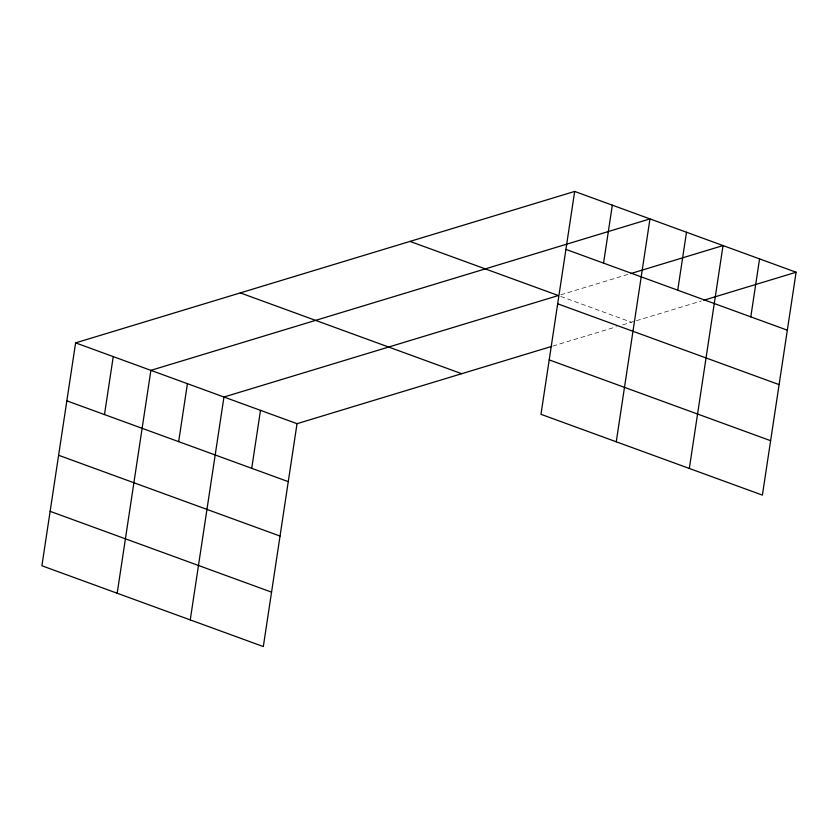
<?xml version="1.0" encoding="UTF-8"?>
<svg xmlns="http://www.w3.org/2000/svg" width="838" height="838" viewBox="0 0 838 838"><rect width="100%" height="100%" fill="white"/><g stroke="black" fill="none" stroke-linecap="round" stroke-linejoin="round"><path stroke-width="0.63" stroke-dasharray="4.19 3.14" d="M560.832 294.787L628.207 274.34M552.797 346.063L616.433 326.757M622.676 324.861L635.152 321.08M636.398 320.703L701.28 301.01M560.769 296.432L631.402 322.211"/><path stroke-width="1.26" d="M574.679 191.431L540.971 414.318L762.391 495.122L796.1 272.235L574.679 191.431L75.609 342.878L41.9 565.765L263.321 646.569L297.029 423.682L551.551 346.44M104.488 414.58L113.245 356.621M117.184 593.241L150.892 370.354L649.963 218.907L616.255 441.783M178.662 441.647L187.419 383.689M190.247 619.91L223.956 397.023L558.338 295.542L409.992 241.407M251.725 468.306L260.492 410.358M603.559 263.122L612.327 205.163M677.733 290.189L686.5 232.231M689.328 468.452L723.037 245.565L630.7 273.586M750.806 316.858L759.563 258.9M703.773 300.255L796.1 272.235M565.922 249.389L787.332 330.193M557.689 303.806L779.099 384.611M549.204 359.89L770.625 440.694M240.307 292.902L461.717 373.706M75.609 342.878L297.029 423.682M66.841 400.836L288.262 481.641M58.608 455.264L280.028 536.069M50.133 511.337L271.543 592.141"/></g></svg>
